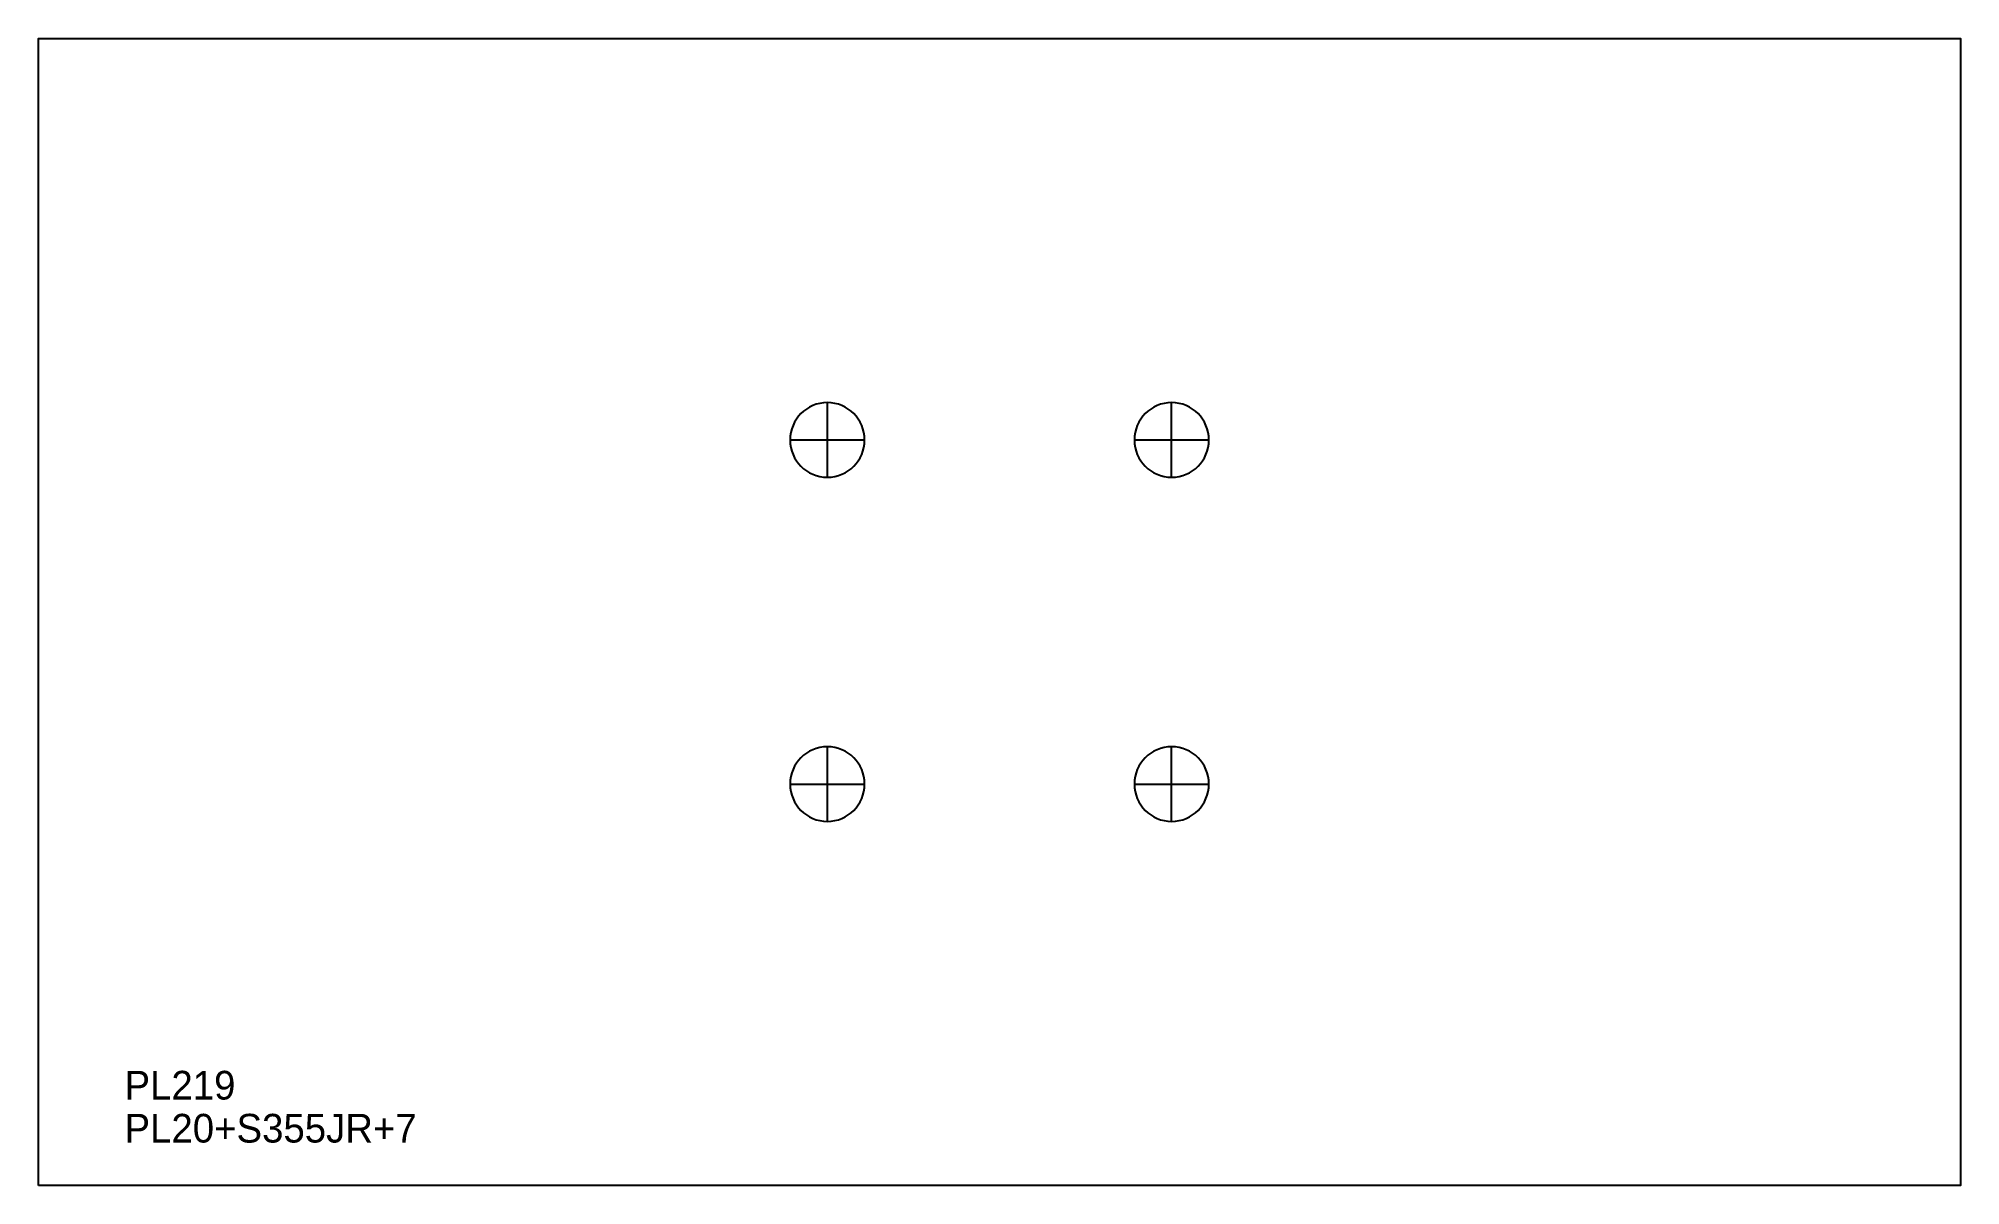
# Model space of a CAD drawing. Extents: x 0 to 670, y 0 to 400.
import ezdxf

# ---------------------------------------------------------------- set-up
doc = ezdxf.new("R2010")
doc.units = 0
for name, color, linetype in [('27', 7, 'CONTINUOUS'), ('CUT', 7, 'CONTINUOUS'), ('SCRIBE', 3, 'CONTINUOUS'), ('TEXT', 7, 'CONTINUOUS')]:
    doc.layers.add(name, color=color, linetype=linetype)

msp = doc.modelspace()

# ---------------------------------------------------------------- linework, layer by layer
at = {"layer": '27', "color": 7, "linetype": 'CONTINUOUS'}
for p, q in [((275, 247), (275, 273)), ((395, 247), (395, 273)), ((262, 260), (288, 260)), ((382, 260), (408, 260)), ((275, 127), (275, 153)), ((395, 127), (395, 153)), ((262, 140), (288, 140)), ((382, 140), (408, 140))]:
    msp.add_line(p, q, dxfattribs=at)
for points in [[(275, 273, 1), (275, 247, 1)], [(395, 273, 1), (395, 247, 1)], [(275, 153, 1), (275, 127, 1)], [(395, 153, 1), (395, 127, 1)]]:
    msp.add_lwpolyline(points, format="xyb", close=True, dxfattribs=at)
at = {"layer": 'CUT', "color": 7, "linetype": 'CONTINUOUS'}
msp.add_lwpolyline([(0, 0), (0, 400), (670, 400), (670, 0)], close=True, dxfattribs=at)

# ---------------------------------------------------------------- texts
at = {"layer": 'SCRIBE', "color": 3}
msp.add_text('PL219', height=10, dxfattribs=at).set_placement((30, 30))
at = {"layer": 'TEXT', "color": 7}
msp.add_text('PL20+S355JR+7', height=10, dxfattribs=at).set_placement((30, 15))

doc.saveas('drawing.dxf')
